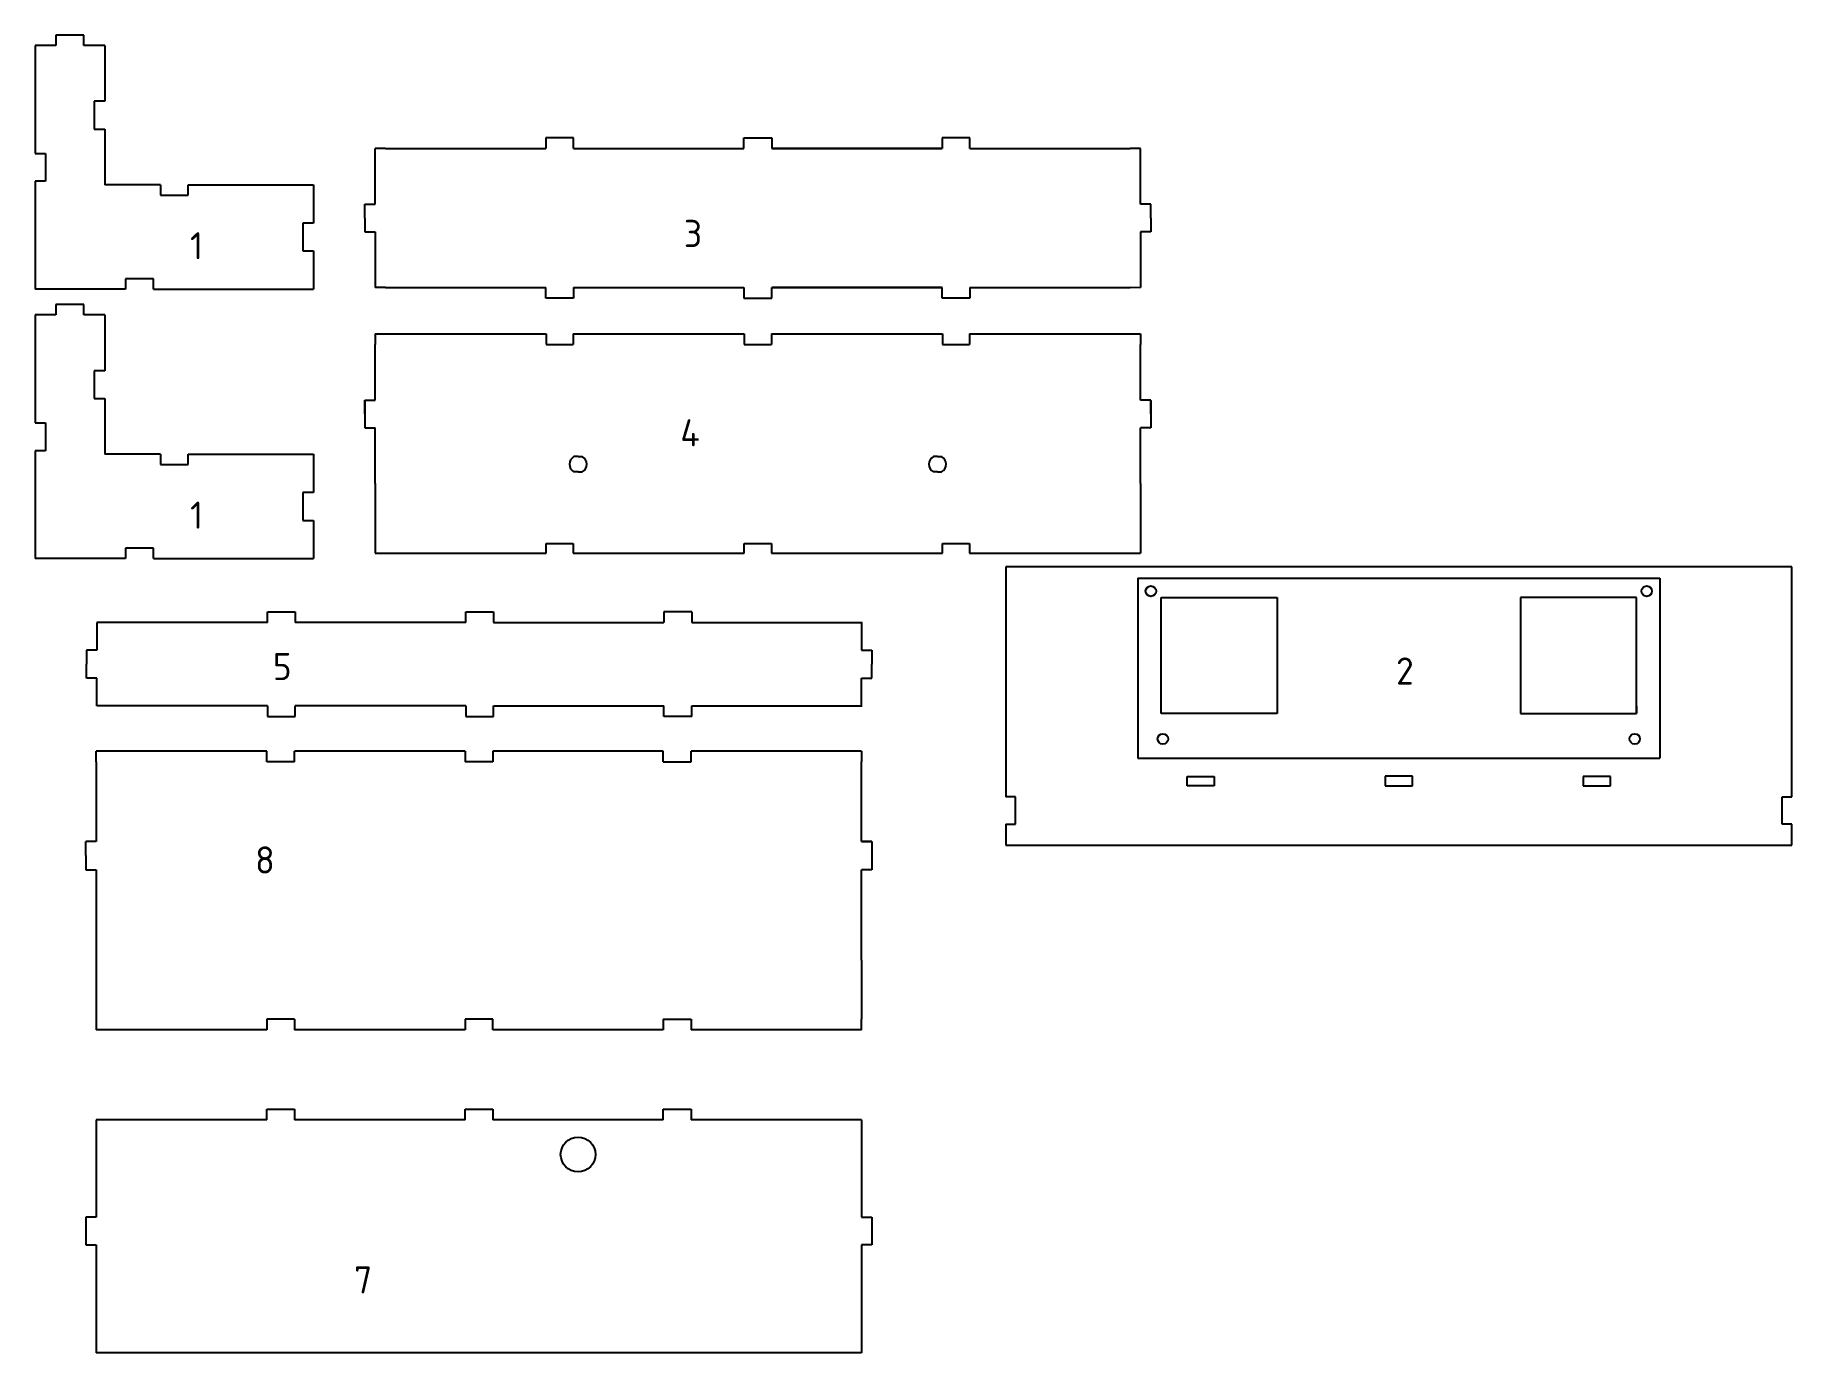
# Model space of a CAD drawing. Header units: millimetres. Extents: x 28 to 533, y 456 to 835.
import ezdxf

# ---------------------------------------------------------------- set-up
doc = ezdxf.new("R2010")
doc.units = ezdxf.units.MM
doc.layers.add('Predeterminado', color=7, linetype='Continuous')

msp = doc.modelspace()

# ---------------------------------------------------------------- linework, layer by layer
at = {"layer": 'Predeterminado', "color": 7, "linetype": 'Continuous'}
for p, q in [((42.46, 834.7), (34.46, 834.7)), ((34.46, 834.7), (34.46, 831.7)), ((42.46, 831.7), (42.46, 834.7)), ((34.46, 831.7), (28.46, 831.7)), ((28.46, 831.7), (28.46, 800.7)), ((48.46, 831.7), (42.46, 831.7)), ((48.46, 831.7), (48.46, 815.7)), ((48.46, 815.7), (45.46, 815.7)), ((45.46, 815.7), (45.46, 807.7)), ((45.46, 807.7), (48.46, 807.7)), ((48.46, 807.7), (48.46, 791.7)), ((183.27, 805.15), (175.27, 805.15)), ((175.27, 805.15), (175.27, 802.15)), ((183.27, 802.15), (183.27, 805.15)), ((232.22, 802.15), (232.22, 805.15)), ((232.22, 805.15), (240.22, 805.15)), ((240.22, 805.15), (240.22, 802.15)), ((297.17, 805.15), (289.17, 805.15)), ((289.17, 805.15), (289.17, 802.15)), ((297.17, 802.15), (297.17, 805.15)), ((28.46, 800.7), (31.46, 800.7)), ((31.46, 800.7), (31.46, 792.7)), ((126.22, 786.15), (126.22, 802.15)), ((129.22, 802.15), (126.22, 802.15)), ((129.22, 802.15), (175.27, 802.15)), ((183.27, 802.15), (232.22, 802.15)), ((289.17, 802.15), (240.22, 802.15)), ((240.22, 802.15), (289.17, 802.15)), ((297.17, 802.15), (343.22, 802.15)), ((346.22, 802.17), (343.22, 802.15)), ((346.22, 786.15), (346.22, 802.15)), ((31.46, 792.7), (28.46, 792.7)), ((28.46, 792.7), (28.46, 761.7)), ((64.46, 791.7), (48.46, 791.7)), ((64.46, 791.7), (64.46, 788.7)), ((64.46, 788.7), (72.46, 788.7)), ((72.46, 788.7), (72.46, 791.7)), ((72.46, 791.7), (88.46, 791.7)), ((88.46, 791.7), (108.46, 791.7)), ((108.46, 791.7), (108.46, 780.7)), ((123.22, 782.15), (123.22, 786.15)), ((123.22, 786.15), (126.22, 786.15)), ((349.22, 786.15), (346.22, 786.15)), ((349.22, 782.15), (349.22, 786.15)), ((108.46, 780.7), (105.46, 780.7)), ((105.46, 780.7), (105.46, 772.7)), ((123.22, 782.15), (123.22, 778.15)), ((123.22, 778.15), (126.22, 778.15)), ((126.22, 778.15), (126.22, 762.15)), ((349.22, 778.15), (346.22, 778.15)), ((346.22, 778.15), (346.22, 762.15)), ((349.22, 782.15), (349.22, 778.15)), ((105.46, 772.7), (108.46, 772.7)), ((108.46, 772.7), (108.46, 761.7)), ((62.46, 764.7), (54.46, 764.7)), ((54.46, 764.7), (54.46, 761.7)), ((62.46, 761.7), (62.46, 764.7)), ((54.46, 761.7), (28.46, 761.7)), ((62.46, 761.7), (88.46, 761.7)), ((88.46, 761.7), (108.46, 761.7)), ((129.22, 762.15), (126.22, 762.15)), ((129.22, 762.15), (175.27, 762.15)), ((175.27, 759.15), (175.27, 762.15)), ((183.27, 759.15), (175.27, 759.15)), ((183.27, 762.15), (183.27, 759.15)), ((183.27, 762.15), (232.22, 762.15)), ((232.22, 762.15), (232.22, 759.15)), ((232.22, 759.15), (240.22, 759.15)), ((289.17, 762.15), (240.22, 762.15)), ((240.22, 759.15), (240.22, 762.15)), ((240.22, 762.15), (289.17, 762.15)), ((289.17, 759.15), (289.17, 762.15)), ((297.17, 759.15), (289.17, 759.15)), ((297.17, 762.15), (343.22, 762.15)), ((297.17, 762.15), (297.17, 759.15)), ((346.22, 762.13), (343.22, 762.15)), ((34.46, 754.29), (28.46, 754.29)), ((28.46, 754.29), (28.46, 723.29)), ((42.46, 757.29), (34.46, 757.29)), ((34.46, 757.29), (34.46, 754.29)), ((42.46, 754.29), (42.46, 757.29)), ((48.46, 754.29), (42.46, 754.29)), ((48.46, 754.29), (48.46, 738.29)), ((126.22, 748.85), (175.37, 748.85)), ((126.22, 748.85), (126.22, 745.85)), ((175.37, 748.85), (175.37, 745.85)), ((183.17, 748.85), (232.32, 748.85)), ((183.17, 748.85), (183.17, 745.85)), ((232.32, 748.85), (232.32, 745.85)), ((240.12, 748.85), (289.27, 748.85)), ((240.12, 748.85), (240.12, 745.85)), ((289.27, 748.85), (289.27, 745.85)), ((297.07, 748.85), (346.22, 748.85)), ((297.07, 748.85), (297.07, 745.85)), ((346.22, 748.85), (346.22, 745.85)), ((126.22, 729.85), (126.22, 745.85)), ((175.37, 745.85), (183.17, 745.85)), ((232.32, 745.85), (240.12, 745.85)), ((289.27, 745.85), (297.07, 745.85)), ((346.22, 729.85), (346.22, 745.85)), ((48.46, 738.29), (45.46, 738.29)), ((45.46, 738.29), (45.46, 730.29)), ((45.46, 730.29), (48.46, 730.29)), ((48.46, 730.29), (48.46, 714.29)), ((123.22, 725.85), (123.22, 729.85)), ((123.22, 729.85), (126.22, 729.85)), ((123.22, 729.75), (123.22, 721.95)), ((349.22, 729.85), (346.22, 729.85)), ((349.22, 725.85), (349.22, 729.85)), ((349.22, 729.75), (349.22, 721.95)), ((28.46, 723.29), (31.46, 723.29)), ((31.46, 723.29), (31.46, 715.29)), ((123.22, 725.85), (123.22, 721.85)), ((349.22, 725.85), (349.22, 721.85)), ((123.22, 721.85), (126.22, 721.85)), ((126.22, 705.85), (126.22, 721.85)), ((346.22, 705.85), (346.22, 721.85)), ((349.22, 721.85), (346.22, 721.85)), ((31.46, 715.29), (28.46, 715.29)), ((28.46, 715.29), (28.46, 684.29)), ((64.46, 714.29), (48.46, 714.29)), ((64.46, 714.29), (64.46, 711.29)), ((72.46, 711.29), (72.46, 714.29)), ((72.46, 714.29), (88.46, 714.29)), ((88.46, 714.29), (108.46, 714.29)), ((108.46, 714.29), (108.46, 703.29)), ((184.56, 713.59), (183.37, 713.59)), ((184.56, 713.59), (185.75, 713.59)), ((287.88, 713.59), (286.69, 713.59)), ((287.88, 713.59), (289.07, 713.59)), ((64.46, 711.29), (72.46, 711.29)), ((184.56, 709.19), (183.37, 709.19)), ((184.56, 709.19), (185.75, 709.19)), ((287.88, 709.19), (286.69, 709.19)), ((287.88, 709.19), (289.07, 709.19)), ((108.46, 703.29), (105.46, 703.29)), ((105.46, 703.29), (105.46, 695.29)), ((126.22, 705.85), (126.22, 685.85)), ((346.22, 705.85), (346.22, 685.85)), ((105.46, 695.29), (108.46, 695.29)), ((108.46, 695.29), (108.46, 684.29)), ((62.46, 687.29), (54.46, 687.29)), ((54.46, 687.29), (54.46, 684.29)), ((62.46, 684.29), (62.46, 687.29)), ((175.37, 685.85), (175.37, 688.65)), ((175.37, 688.65), (183.17, 688.65)), ((183.17, 688.65), (183.17, 685.85)), ((232.32, 685.85), (232.32, 688.65)), ((232.32, 688.65), (240.12, 688.65)), ((240.12, 688.65), (240.12, 685.85)), ((289.27, 685.85), (289.27, 688.65)), ((289.27, 688.65), (297.07, 688.65)), ((297.07, 688.65), (297.07, 685.85)), ((54.46, 684.29), (28.46, 684.29)), ((62.46, 684.29), (88.46, 684.29)), ((88.46, 684.29), (108.46, 684.29)), ((126.22, 685.85), (175.37, 685.85)), ((183.17, 685.85), (232.32, 685.85)), ((240.12, 685.85), (289.27, 685.85)), ((297.07, 685.85), (346.22, 685.85)), ((310.48, 681.97), (307.48, 681.97)), ((307.48, 681.97), (307.48, 615.87)), ((368.82, 681.97), (307.48, 681.97)), ((307.48, 681.97), (307.48, 656.42)), ((530.48, 681.97), (310.48, 681.97)), ((533.48, 681.97), (530.48, 681.97)), ((533.48, 615.87), (533.48, 681.97)), ((345.48, 678.67), (495.48, 678.67)), ((345.48, 678.67), (345.48, 626.97)), ((495.48, 678.67), (495.48, 626.97)), ((352.14, 639.75), (352.14, 673.1)), ((352.14, 673.1), (385.49, 673.1)), ((385.49, 673.1), (385.49, 639.75)), ((488.82, 673.1), (455.47, 673.1)), ((455.47, 673.1), (455.47, 639.75)), ((488.82, 639.75), (488.82, 673.1)), ((95.24, 665.97), (95.24, 668.97)), ((95.24, 668.97), (103.24, 668.97)), ((103.24, 668.97), (103.24, 665.97)), ((152.24, 665.97), (152.24, 668.97)), ((152.24, 668.97), (160.24, 668.97)), ((160.24, 668.97), (160.24, 665.97)), ((217.24, 668.97), (209.24, 668.97)), ((209.24, 668.97), (209.24, 665.97)), ((217.24, 668.97), (217.24, 665.97)), ((95.24, 665.97), (46.24, 665.97)), ((46.24, 665.97), (46.24, 657.97)), ((152.24, 665.97), (103.24, 665.97)), ((160.24, 665.97), (209.24, 665.97)), ((217.24, 665.97), (266.24, 665.97)), ((266.04, 665.97), (266.04, 657.97)), ((46.24, 657.97), (43.24, 657.97)), ((43.24, 657.97), (43.24, 653.97)), ((266.04, 657.97), (269.04, 657.97)), ((269.04, 657.97), (269.04, 653.97)), ((43.24, 649.97), (43.24, 653.97)), ((269.04, 649.97), (269.04, 653.97)), ((46.24, 649.97), (43.24, 649.97)), ((46.24, 641.97), (46.24, 649.97)), ((266.04, 641.97), (266.04, 649.97)), ((266.04, 649.97), (269.04, 649.97)), ((95.24, 641.97), (46.24, 641.97)), ((95.24, 641.97), (95.24, 638.97)), ((152.24, 641.97), (103.24, 641.97)), ((103.24, 638.97), (103.24, 641.97)), ((152.24, 641.97), (152.24, 638.97)), ((160.24, 638.97), (160.24, 641.97)), ((160.24, 641.97), (209.24, 641.97)), ((209.24, 638.97), (209.24, 641.97)), ((217.24, 641.97), (266.24, 641.97)), ((217.24, 638.97), (217.24, 641.97)), ((488.82, 641.88), (488.82, 639.75)), ((95.24, 638.97), (103.24, 638.97)), ((152.24, 638.97), (160.24, 638.97)), ((217.24, 638.97), (209.24, 638.97)), ((385.49, 639.75), (352.14, 639.75)), ((455.47, 639.75), (488.82, 639.75)), ((476.39, 639.75), (488.82, 639.75)), ((95.04, 628.94), (46.04, 628.94)), ((46.04, 625.94), (46.04, 628.94)), ((95.04, 625.94), (95.04, 628.94)), ((103.04, 625.94), (103.04, 628.94)), ((152.04, 628.94), (103.04, 628.94)), ((152.04, 628.94), (152.04, 625.94)), ((160.04, 628.94), (160.04, 625.94)), ((209.04, 628.94), (160.04, 628.94)), ((209.04, 625.94), (209.04, 628.94)), ((266.04, 628.94), (217.04, 628.94)), ((217.04, 625.94), (217.04, 628.94)), ((266.04, 628.94), (266.04, 625.94)), ((345.48, 626.97), (495.48, 626.97)), ((46.04, 625.94), (46.04, 603.04)), ((103.04, 625.94), (95.04, 625.94)), ((160.04, 625.94), (152.04, 625.94)), ((209.04, 625.94), (217.04, 625.94)), ((266.04, 603.04), (266.04, 625.94)), ((359.63, 618.97), (359.63, 621.67)), ((359.63, 621.67), (367.43, 621.67)), ((367.43, 621.67), (367.43, 618.97)), ((424.38, 621.77), (416.58, 621.77)), ((416.58, 621.77), (416.58, 618.97)), ((424.38, 618.97), (424.38, 621.77)), ((481.33, 621.67), (473.53, 621.67)), ((473.53, 621.67), (473.53, 618.97)), ((481.33, 618.97), (481.33, 621.67)), ((367.43, 618.97), (359.63, 618.97)), ((416.58, 618.97), (424.38, 618.97)), ((473.53, 618.97), (481.33, 618.97)), ((310.28, 615.87), (307.48, 615.87)), ((310.28, 607.97), (310.28, 615.87)), ((530.68, 607.97), (530.68, 615.87)), ((530.68, 615.87), (533.48, 615.87)), ((307.48, 607.97), (310.28, 607.97)), ((307.48, 607.97), (307.48, 601.97)), ((533.48, 607.97), (530.68, 607.97)), ((533.48, 601.97), (533.48, 607.97)), ((46.04, 603.04), (43.04, 603.04)), ((43.04, 598.94), (43.04, 603.04)), ((269.04, 603.04), (266.04, 603.04)), ((266.04, 603.04), (269.04, 603.04)), ((269.04, 603.04), (269.04, 594.84)), ((307.48, 601.97), (533.48, 601.97)), ((43.04, 598.94), (43.04, 594.84)), ((43.04, 594.84), (46.04, 594.84)), ((46.04, 594.84), (46.04, 568.94)), ((269.04, 594.84), (266.04, 594.84)), ((266.04, 568.94), (266.04, 594.84)), ((46.04, 568.94), (46.04, 551.94)), ((266.04, 568.94), (266.04, 551.94)), ((46.04, 551.94), (46.04, 548.94)), ((95.04, 551.94), (95.04, 548.94)), ((103.04, 551.94), (95.04, 551.94)), ((103.04, 551.94), (103.04, 548.94)), ((152.04, 551.94), (152.04, 548.94)), ((160.04, 551.94), (152.04, 551.94)), ((160.04, 548.94), (160.04, 551.94)), ((209.04, 551.94), (209.04, 548.94)), ((209.04, 551.94), (217.04, 551.94)), ((217.04, 551.94), (217.04, 548.94)), ((266.04, 548.94), (266.04, 551.94)), ((95.04, 548.94), (46.04, 548.94)), ((152.04, 548.94), (103.04, 548.94)), ((209.04, 548.94), (160.04, 548.94)), ((266.04, 548.94), (217.04, 548.94)), ((95.04, 523.08), (95.04, 526.08)), ((95.04, 526.08), (103.04, 526.08)), ((103.04, 526.08), (103.04, 523.08)), ((152.04, 523.08), (152.04, 526.08)), ((152.04, 526.08), (160.04, 526.08)), ((160.04, 526.08), (160.04, 523.08)), ((209.04, 523.08), (209.04, 526.08)), ((209.04, 526.08), (217.04, 526.08)), ((217.04, 526.08), (217.04, 523.08)), ((95.04, 523.08), (46.04, 523.08)), ((46.04, 523.08), (46.04, 495.08)), ((152.04, 523.08), (103.04, 523.08)), ((209.04, 523.08), (160.04, 523.08)), ((266.04, 523.08), (217.04, 523.08)), ((266.04, 523.08), (266.04, 495.08)), ((46.04, 495.08), (43.04, 495.08)), ((43.04, 495.08), (43.04, 487.08)), ((266.04, 495.08), (269.04, 495.08)), ((269.04, 495.08), (269.04, 487.08)), ((43.04, 487.08), (46.04, 487.08)), ((46.04, 487.08), (46.04, 456.08)), ((269.04, 487.08), (266.04, 487.08)), ((266.04, 487.08), (266.04, 456.08)), ((266.04, 456.08), (46.04, 456.08))]:
    msp.add_line(p, q, dxfattribs=at)
for centre, radius in [((349.21, 674.94), 1.5), ((491.75, 674.94), 1.5), ((352.66, 632.49), 1.5), ((488.3, 632.49), 1.5), ((184.54, 513.08), 5)]:
    msp.add_circle(centre, radius, dxfattribs=at)
for centre, start, end in [((184.56, 711.39), 118.3576, 241.6424), ((184.56, 711.39), 298.3576, 61.6424), ((287.88, 711.39), 118.3576, 241.6424), ((287.88, 711.39), 298.3576, 61.6424)]:
    msp.add_arc(centre, 2.5, start, end, dxfattribs=at)

# ---------------------------------------------------------------- texts
at = {"layer": 'Predeterminado', "char_height": 7.8, "attachment_point": 1}
for s, insert, width in [('{\\fSolid Edge ISO|b0||i0||c0|p34;\\C7;\\H7.8;\\W1.;1}', (73, 778.09), 3.51), ('{\\fSolid Edge ISO|b0||i0||c0|p34;\\C7;\\H7.8;\\W1.;3}', (214.96, 781.61), 4.485), ('{\\fSolid Edge ISO|b0||i0||c0|p34;\\C7;\\H7.8;\\W1.;4}', (213.94, 724.34), 5.07), ('{\\fSolid Edge ISO|b0||i0||c0|p34;\\C7;\\H7.8;\\W1.;1}', (73, 700.68), 3.51), ('{\\fSolid Edge ISO|b0||i0||c0|p34;\\C7;\\H7.8;\\W1.;5}', (96.79, 657.19), 4.875), ('{\\fSolid Edge ISO|b0||i0||c0|p34;\\C7;\\H7.8;\\W1.;2}', (419.7, 655.89), 5.265), ('{\\fSolid Edge ISO|b0||i0||c0|p34;\\C7;\\H7.8;\\W1.;8}', (91.72, 601.61), 5.46), ('{\\fSolid Edge ISO|b0||i0||c0|p34;\\C7;\\H7.8;\\W1.;7}', (120.15, 480.94), 5.46)]:
    msp.add_mtext(s, dxfattribs=dict(at, insert=insert, width=width))

doc.saveas('drawing.dxf')
